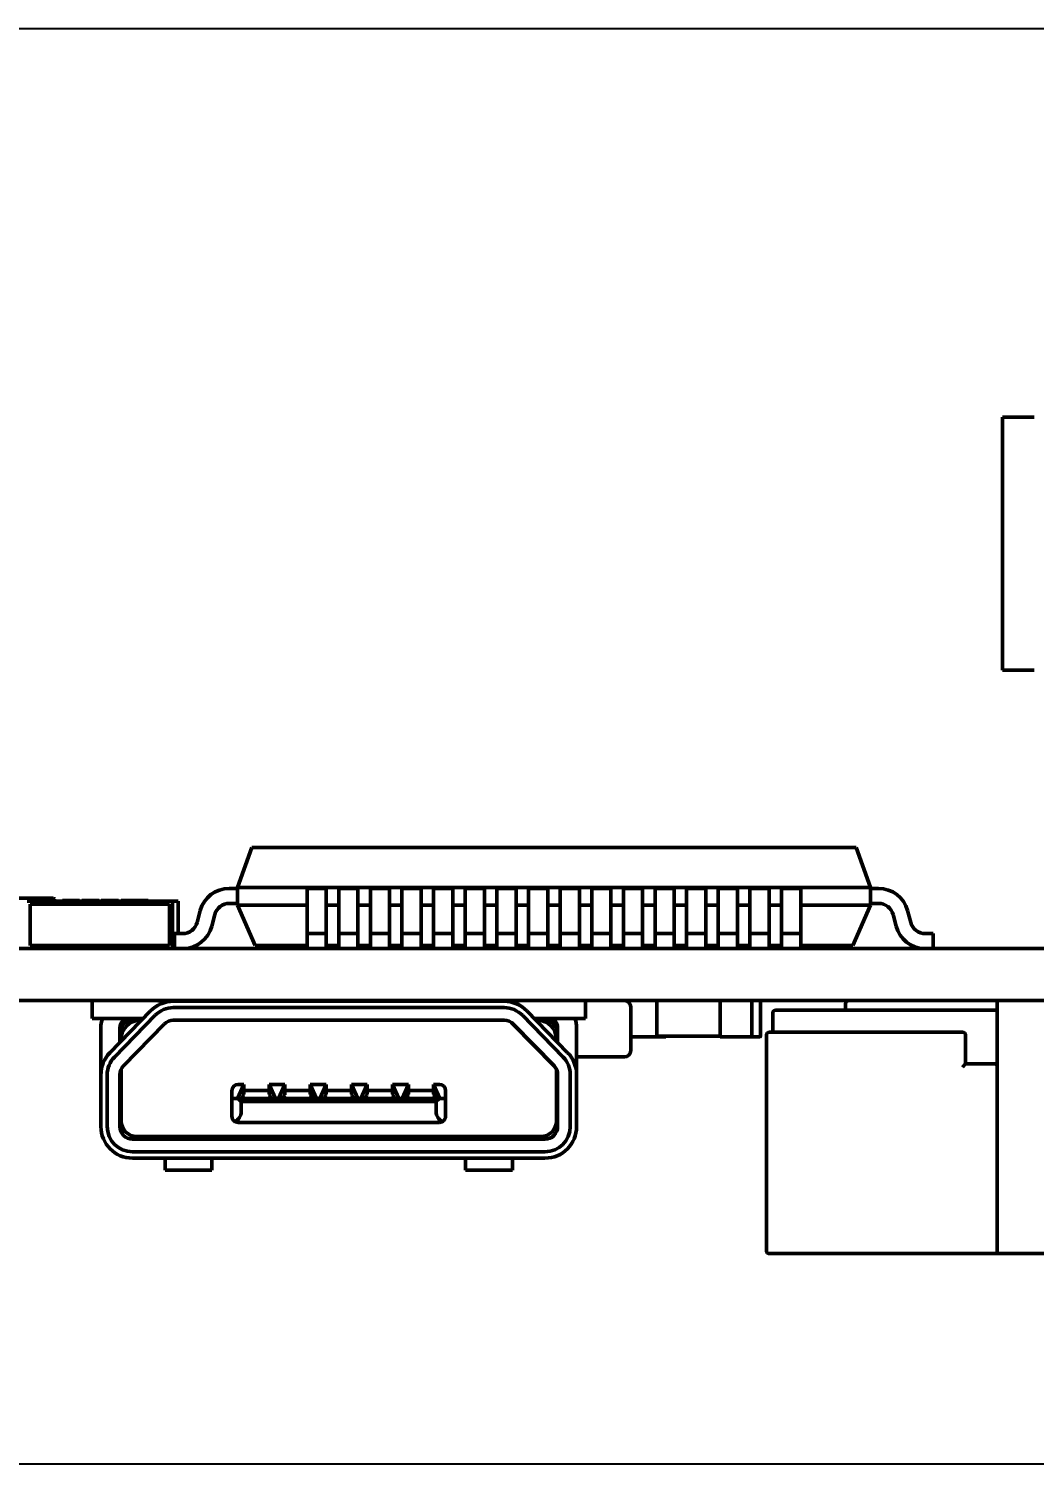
# Model space of a CAD drawing. Header units: millimetres. Extents: x -194 to 1085, y -28 to 392.
# Drawn here: x 638.2 to 669.99, y 132.55 to 177.95 of the extents above; entities that cross this region are included whole.
import ezdxf

# ---------------------------------------------------------------- set-up
doc = ezdxf.new("R2010")
doc.units = ezdxf.units.MM
doc.layers.add('Tonk', color=7, linetype='Continuous', lineweight=15)
doc.layers.add('Видимый контур (ГОСТ)', color=7, linetype='Continuous', lineweight=50)
doc.styles.get("Standard").update_dxf_attribs({"font": '', "width": 0.8, "oblique": 15})
doc.styles.get('Standard').set_extended_font_data('GOST type B')
doc.dimstyles.new('ISO-25', dxfattribs={"dimtxt": 3.5, "dimasz": 4, "dimexe": 1.25, "dimexo": 0, "dimtad": 1, "dimtxsty": 'Standard', "dimcen": 2.5, "dimadec": 0, "dimazin": 0, "dimtfac": 1, "dimtmove": 0, "dimatfit": 3, "dimfxl": 1, "dimarcsym": 0})

# ---------------------------------------------------------------- blocks, each defined once
blk = doc.blocks.new('*D70')
at = {"layer": 'Defpoints', "color": 0, "transparency": 16777216}
for p in [(536.345, 177.947), (727.738, 177.947), (727.738, 132.554)]:
    blk.add_point(p, dxfattribs=at)
at = {"layer": 'Tonk', "color": 0, "lineweight": -2, "transparency": 16777216}
for p, q in [((727.738, 177.947), (535.095, 177.947)), ((536.345, 136.554), (536.345, 173.947)), ((727.738, 132.554), (535.095, 132.554))]:
    blk.add_line(p, q, dxfattribs=at)
at = {"layer": 'Tonk', "color": 0, "transparency": 16777216}
for points in [[(535.678, 173.947), (537.011, 173.947), (536.345, 177.947)], [(535.678, 136.554), (537.011, 136.554), (536.345, 132.554)]]:
    blk.add_solid(points, dxfattribs=at)
at = {"layer": 'Tonk', "color": 0, "transparency": 16777216, "insert": (530.712, 155.715), "char_height": 10, "attachment_point": 5, "rotation": 90}
blk.add_mtext('23*', dxfattribs=at)
blk = doc.blocks.new('*D76')
at = {"layer": 'Defpoints', "color": 0, "transparency": 16777216}
for p in [(710.89, 177.947), (576.865, 148.86), (595.938, 148.86)]:
    blk.add_point(p, dxfattribs=at)
at = {"layer": 'Tonk', "color": 0, "lineweight": -2, "transparency": 16777216}
for p, q in [((710.89, 177.947), (575.615, 177.947)), ((576.865, 173.947), (576.865, 152.86)), ((595.938, 148.86), (575.615, 148.86))]:
    blk.add_line(p, q, dxfattribs=at)
at = {"layer": 'Tonk', "color": 0, "transparency": 16777216}
for points in [[(576.199, 173.947), (577.532, 173.947), (576.865, 177.947)], [(576.199, 152.86), (577.532, 152.86), (576.865, 148.86)]]:
    blk.add_solid(points, dxfattribs=at)
at = {"layer": 'Tonk', "color": 0, "transparency": 16777216, "insert": (571.24, 163.403), "char_height": 10, "attachment_point": 5, "rotation": 90}
blk.add_mtext('15*', dxfattribs=at)

msp = doc.modelspace()

# ---------------------------------------------------------------- linework, layer by layer
at = {"layer": 'Видимый контур (ГОСТ)'}
for p, q in [((668.98804, 165.65959), (669.98804, 165.65959)), ((668.98804, 157.65959), (668.98804, 165.65959)), ((668.98804, 157.65959), (669.98804, 157.65959)), ((644.79385, 150.79559), (645.25104, 152.05959)), ((664.35266, 152.05959), (645.25104, 152.05959)), ((664.35266, 152.05959), (664.80985, 150.79559)), ((644.79385, 150.76359), (644.53985, 150.76359)), ((664.80985, 150.79559), (644.79385, 150.79559)), ((644.79385, 150.22991), (644.79385, 150.79559)), ((646.99785, 150.76409), (646.99785, 150.05951)), ((647.60585, 150.76359), (646.99785, 150.76359)), ((647.60585, 150.05951), (647.60585, 150.76409)), ((647.99785, 150.76409), (647.99785, 150.05951)), ((648.60585, 150.76359), (647.99785, 150.76359)), ((648.60585, 150.05951), (648.60585, 150.76409)), ((648.99785, 150.76409), (648.99785, 150.05951)), ((649.60585, 150.76359), (648.99785, 150.76359)), ((649.60585, 150.05951), (649.60585, 150.76409)), ((649.99785, 150.76409), (649.99785, 150.05951)), ((650.60585, 150.76359), (649.99785, 150.76359)), ((650.60585, 150.05951), (650.60585, 150.76409)), ((650.99785, 150.76409), (650.99785, 150.05951)), ((651.60585, 150.76359), (650.99785, 150.76359)), ((651.60585, 150.05951), (651.60585, 150.76409)), ((651.99785, 150.76409), (651.99785, 150.05951)), ((652.60585, 150.76359), (651.99785, 150.76359)), ((652.60585, 150.05951), (652.60585, 150.76409)), ((652.99785, 150.76409), (652.99785, 150.05951)), ((653.60585, 150.76359), (652.99785, 150.76359)), ((653.60585, 150.05951), (653.60585, 150.76409)), ((653.99785, 150.76409), (653.99785, 150.05951)), ((654.60585, 150.76359), (653.99785, 150.76359)), ((654.60585, 150.05951), (654.60585, 150.76409)), ((654.99785, 150.76409), (654.99785, 150.05951)), ((655.60585, 150.76359), (654.99785, 150.76359)), ((655.60585, 150.05951), (655.60585, 150.76409)), ((655.99785, 150.76409), (655.99785, 150.05951)), ((656.60585, 150.76359), (655.99785, 150.76359)), ((656.60585, 150.05951), (656.60585, 150.76409)), ((656.99785, 150.76409), (656.99785, 150.05951)), ((657.60585, 150.76359), (656.99785, 150.76359)), ((657.60585, 150.05951), (657.60585, 150.76409)), ((657.99785, 150.76409), (657.99785, 150.05951)), ((658.60585, 150.76359), (657.99785, 150.76359)), ((658.60585, 150.05951), (658.60585, 150.76409)), ((658.99785, 150.76409), (658.99785, 150.05951)), ((659.60585, 150.76359), (658.99785, 150.76359)), ((659.60585, 150.05951), (659.60585, 150.76409)), ((659.99785, 150.76409), (659.99785, 150.05951)), ((660.60585, 150.76359), (659.99785, 150.76359)), ((660.60585, 150.05951), (660.60585, 150.76409)), ((660.99785, 150.76409), (660.99785, 150.05951)), ((661.60585, 150.76359), (660.99785, 150.76359)), ((661.60585, 150.05951), (661.60585, 150.76409)), ((661.99785, 150.76409), (661.99785, 150.05951)), ((662.60585, 150.76359), (661.99785, 150.76359)), ((662.60585, 150.05951), (662.60585, 150.76409)), ((664.80985, 150.79559), (664.80985, 150.22991)), ((665.06385, 150.76359), (664.80985, 150.76359)), ((635.20785, 150.45959), (638.40785, 150.45959)), ((638.14784, 150.35959), (638.54784, 150.35959)), ((638.24784, 150.25959), (638.24784, 148.95959)), ((638.24784, 150.25959), (642.64784, 150.25959)), ((638.24784, 150.25959), (638.24784, 148.95959)), ((638.24784, 150.25959), (638.54784, 150.25959)), ((638.96785, 150.45959), (638.40785, 150.45959)), ((638.94784, 150.35959), (638.54784, 150.35959)), ((638.54784, 150.25959), (638.54784, 150.35959)), ((641.94784, 150.35959), (638.94784, 150.35959)), ((638.94784, 150.35959), (638.94784, 150.25959)), ((641.94784, 150.25959), (638.94784, 150.25959)), ((639.00785, 150.41959), (639.00785, 150.35959)), ((639.26261, 150.37959), (639.26261, 150.35959)), ((639.53007, 150.37959), (639.53007, 150.35959)), ((639.8062, 150.37959), (639.8062, 150.35959)), ((639.87799, 150.37959), (639.87799, 150.35959)), ((640.361, 150.37959), (640.14866, 150.37959)), ((640.14866, 150.37959), (640.14866, 150.35959)), ((640.42158, 150.37959), (640.361, 150.37959)), ((640.361, 150.37959), (640.361, 150.35959)), ((640.42158, 150.37959), (640.42158, 150.35959)), ((640.49337, 150.37959), (640.49337, 150.35959)), ((640.76084, 150.37959), (640.76084, 150.35959)), ((641.03696, 150.37959), (641.03696, 150.35959)), ((641.11902, 150.37959), (641.11902, 150.35959)), ((641.36309, 150.37959), (641.36309, 150.35959)), ((641.64209, 150.37959), (641.64209, 150.35959)), ((641.67526, 150.37959), (641.64209, 150.37959)), ((641.67526, 150.37959), (641.67526, 150.35959)), ((641.87014, 150.37959), (641.67526, 150.37959)), ((641.87014, 150.37959), (641.87014, 150.35959)), ((641.95219, 150.37959), (641.87014, 150.37959)), ((642.34784, 150.35959), (641.94784, 150.35959)), ((641.94784, 150.35959), (641.94784, 150.25959)), ((641.9727, 150.37959), (641.95219, 150.37959)), ((641.95219, 150.37959), (641.95219, 150.35959)), ((641.9727, 150.37959), (641.9727, 150.35959)), ((642.74784, 150.35959), (642.34784, 150.35959)), ((642.34784, 150.25959), (642.34784, 150.35959)), ((642.64784, 150.25959), (642.34784, 150.25959)), ((642.64784, 150.25959), (642.64784, 148.95959)), ((642.64784, 150.25959), (642.64784, 148.95959)), ((642.74784, 150.35959), (642.74784, 148.85959)), ((642.74784, 150.35959), (642.92784, 150.35959)), ((642.92784, 150.35959), (642.92784, 149.33559)), ((644.53985, 150.28759), (644.79385, 150.28759)), ((664.80985, 150.28759), (665.06385, 150.28759)), ((643.62097, 150.05929), (643.52185, 149.68959)), ((643.98185, 149.56559), (644.08097, 149.93529)), ((646.99785, 150.22991), (644.79385, 150.22991)), ((645.35385, 148.96159), (644.79385, 150.22991)), ((646.99785, 149.68959), (646.99785, 150.05929)), ((647.99785, 150.22991), (647.60585, 150.22991)), ((647.60585, 150.05929), (647.60585, 149.68959)), ((647.99785, 149.68959), (647.99785, 150.05929)), ((648.99785, 150.22991), (648.60585, 150.22991)), ((648.60585, 150.05929), (648.60585, 149.68959)), ((648.99785, 149.68959), (648.99785, 150.05929)), ((649.99785, 150.22991), (649.60585, 150.22991)), ((649.60585, 150.05929), (649.60585, 149.68959)), ((649.99785, 149.68959), (649.99785, 150.05929)), ((650.99785, 150.22991), (650.60585, 150.22991)), ((650.60585, 150.05929), (650.60585, 149.68959)), ((650.99785, 149.68959), (650.99785, 150.05929)), ((651.99785, 150.22991), (651.60585, 150.22991)), ((651.60585, 150.05929), (651.60585, 149.68959)), ((651.99785, 149.68959), (651.99785, 150.05929)), ((652.99785, 150.22991), (652.60585, 150.22991)), ((652.60585, 150.05929), (652.60585, 149.68959)), ((652.99785, 149.68959), (652.99785, 150.05929)), ((653.99785, 150.22991), (653.60585, 150.22991)), ((653.60585, 150.05929), (653.60585, 149.68959)), ((653.99785, 149.68959), (653.99785, 150.05929)), ((654.99785, 150.22991), (654.60585, 150.22991)), ((654.60585, 150.05929), (654.60585, 149.68959)), ((654.99785, 149.68959), (654.99785, 150.05929)), ((655.99785, 150.22991), (655.60585, 150.22991)), ((655.60585, 150.05929), (655.60585, 149.68959)), ((655.99785, 149.68959), (655.99785, 150.05929)), ((656.99785, 150.22991), (656.60585, 150.22991)), ((656.60585, 150.05929), (656.60585, 149.68959)), ((656.99785, 149.68959), (656.99785, 150.05929)), ((657.99785, 150.22991), (657.60585, 150.22991)), ((657.60585, 150.05929), (657.60585, 149.68959)), ((657.99785, 149.68959), (657.99785, 150.05929)), ((658.99785, 150.22991), (658.60585, 150.22991)), ((658.60585, 150.05929), (658.60585, 149.68959)), ((658.99785, 149.68959), (658.99785, 150.05929)), ((659.99785, 150.22991), (659.60585, 150.22991)), ((659.60585, 150.05929), (659.60585, 149.68959)), ((659.99785, 149.68959), (659.99785, 150.05929)), ((660.99785, 150.22991), (660.60585, 150.22991)), ((660.60585, 150.05929), (660.60585, 149.68959)), ((660.99785, 149.68959), (660.99785, 150.05929)), ((661.99785, 150.22991), (661.60585, 150.22991)), ((661.60585, 150.05929), (661.60585, 149.68959)), ((661.99785, 149.68959), (661.99785, 150.05929)), ((664.80985, 150.22991), (662.60585, 150.22991)), ((662.60585, 150.05929), (662.60585, 149.68959)), ((664.80985, 150.22991), (664.24985, 148.96159)), ((665.52273, 149.93529), (665.62185, 149.56559)), ((666.08185, 149.68959), (665.98273, 150.05929)), ((646.99785, 149.33559), (646.99785, 149.68951)), ((647.60585, 149.68951), (647.60585, 149.33559)), ((647.99785, 149.33559), (647.99785, 149.68951)), ((648.60585, 149.68951), (648.60585, 149.33559)), ((648.99785, 149.33559), (648.99785, 149.68951)), ((649.60585, 149.68951), (649.60585, 149.33559)), ((649.99785, 149.33559), (649.99785, 149.68951)), ((650.60585, 149.68951), (650.60585, 149.33559)), ((650.99785, 149.33559), (650.99785, 149.68951)), ((651.60585, 149.68951), (651.60585, 149.33559)), ((651.99785, 149.33559), (651.99785, 149.68951)), ((652.60585, 149.68951), (652.60585, 149.33559)), ((652.99785, 149.33559), (652.99785, 149.68951)), ((653.60585, 149.68951), (653.60585, 149.33559)), ((653.99785, 149.33559), (653.99785, 149.68951)), ((654.60585, 149.68951), (654.60585, 149.33559)), ((654.99785, 149.33559), (654.99785, 149.68951)), ((655.60585, 149.68951), (655.60585, 149.33559)), ((655.99785, 149.33559), (655.99785, 149.68951)), ((656.60585, 149.68951), (656.60585, 149.33559)), ((656.99785, 149.33559), (656.99785, 149.68951)), ((657.60585, 149.68951), (657.60585, 149.33559)), ((657.99785, 149.33559), (657.99785, 149.68951)), ((658.60585, 149.68951), (658.60585, 149.33559)), ((658.99785, 149.33559), (658.99785, 149.68951)), ((659.60585, 149.68951), (659.60585, 149.33559)), ((659.99785, 149.33559), (659.99785, 149.68951)), ((660.60585, 149.68951), (660.60585, 149.33559)), ((660.99785, 149.33559), (660.99785, 149.68951)), ((661.60585, 149.68951), (661.60585, 149.33559)), ((661.99785, 149.33559), (661.99785, 149.68951)), ((662.60585, 149.68951), (662.60585, 149.33559)), ((642.64784, 148.95959), (638.24784, 148.95959)), ((638.24784, 148.95959), (638.94784, 148.95959)), ((638.94784, 148.95959), (638.94784, 148.85959)), ((639.30785, 148.95959), (639.30785, 148.85959)), ((640.22784, 148.95959), (640.22784, 148.85959)), ((642.64784, 148.95959), (641.94784, 148.95959)), ((641.94784, 148.95959), (641.94784, 148.85959)), ((643.06185, 149.33559), (642.80785, 149.33559)), ((642.80785, 149.33559), (642.80785, 148.85959)), ((646.99785, 148.96159), (645.35385, 148.96159)), ((647.60585, 149.33559), (646.99785, 149.33559)), ((646.99785, 148.85959), (646.99785, 149.33559)), ((647.60585, 149.33559), (647.60585, 148.85959)), ((647.99785, 148.96159), (647.60585, 148.96159)), ((648.60585, 149.33559), (647.99785, 149.33559)), ((647.99785, 148.85959), (647.99785, 149.33559)), ((648.60585, 149.33559), (648.60585, 148.85959)), ((648.99785, 148.96159), (648.60585, 148.96159)), ((649.60585, 149.33559), (648.99785, 149.33559)), ((648.99785, 148.85959), (648.99785, 149.33559)), ((649.60585, 149.33559), (649.60585, 148.85959)), ((649.99785, 148.96159), (649.60585, 148.96159)), ((650.60585, 149.33559), (649.99785, 149.33559)), ((649.99785, 148.85959), (649.99785, 149.33559)), ((650.60585, 149.33559), (650.60585, 148.85959)), ((650.99785, 148.96159), (650.60585, 148.96159)), ((651.60585, 149.33559), (650.99785, 149.33559)), ((650.99785, 148.85959), (650.99785, 149.33559)), ((651.60585, 149.33559), (651.60585, 148.85959)), ((651.99785, 148.96159), (651.60585, 148.96159)), ((652.60585, 149.33559), (651.99785, 149.33559)), ((651.99785, 148.85959), (651.99785, 149.33559)), ((652.60585, 149.33559), (652.60585, 148.85959)), ((652.99785, 148.96159), (652.60585, 148.96159)), ((653.60585, 149.33559), (652.99785, 149.33559)), ((652.99785, 148.85959), (652.99785, 149.33559)), ((653.60585, 149.33559), (653.60585, 148.85959)), ((653.99785, 148.96159), (653.60585, 148.96159)), ((654.60585, 149.33559), (653.99785, 149.33559)), ((653.99785, 148.85959), (653.99785, 149.33559)), ((654.60585, 149.33559), (654.60585, 148.85959)), ((654.99785, 148.96159), (654.60585, 148.96159)), ((655.60585, 149.33559), (654.99785, 149.33559)), ((654.99785, 148.85959), (654.99785, 149.33559)), ((655.60585, 149.33559), (655.60585, 148.85959)), ((655.99785, 148.96159), (655.60585, 148.96159)), ((656.60585, 149.33559), (655.99785, 149.33559)), ((655.99785, 148.85959), (655.99785, 149.33559)), ((656.60585, 149.33559), (656.60585, 148.85959)), ((656.99785, 148.96159), (656.60585, 148.96159)), ((657.60585, 149.33559), (656.99785, 149.33559)), ((656.99785, 148.85959), (656.99785, 149.33559)), ((657.60585, 149.33559), (657.60585, 148.85959)), ((657.99785, 148.96159), (657.60585, 148.96159)), ((658.60585, 149.33559), (657.99785, 149.33559)), ((657.99785, 148.85959), (657.99785, 149.33559)), ((658.60585, 149.33559), (658.60585, 148.85959)), ((658.99785, 148.96159), (658.60585, 148.96159)), ((659.60585, 149.33559), (658.99785, 149.33559)), ((658.99785, 148.85959), (658.99785, 149.33559)), ((659.60585, 149.33559), (659.60585, 148.85959)), ((659.99785, 148.96159), (659.60585, 148.96159)), ((660.60585, 149.33559), (659.99785, 149.33559)), ((659.99785, 148.85959), (659.99785, 149.33559)), ((660.60585, 149.33559), (660.60585, 148.85959)), ((660.99785, 148.96159), (660.60585, 148.96159)), ((661.60585, 149.33559), (660.99785, 149.33559)), ((660.99785, 148.85959), (660.99785, 149.33559)), ((661.60585, 149.33559), (661.60585, 148.85959)), ((661.99785, 148.96159), (661.60585, 148.96159)), ((662.60585, 149.33559), (661.99785, 149.33559)), ((661.99785, 148.85959), (661.99785, 149.33559)), ((662.60585, 149.33559), (662.60585, 148.85959)), ((664.24985, 148.96159), (662.60585, 148.96159)), ((666.79585, 149.33559), (666.54185, 149.33559)), ((666.79585, 148.85959), (666.79585, 149.33559)), ((810.99385, 148.85959), (603.87784, 148.85959)), ((811.00385, 147.21367), (603.88784, 147.21367)), ((640.19936, 147.21367), (640.19936, 146.65367)), ((642.37845, 147.19477), (642.19859, 147.21367)), ((642.39936, 147.19367), (642.76809, 147.19367)), ((642.67936, 147.21367), (642.67936, 147.19367)), ((653.23062, 147.19367), (642.76809, 147.19367)), ((645.14936, 147.19367), (645.14936, 147.21367)), ((645.64936, 147.19367), (645.64936, 147.21367)), ((646.44936, 147.19367), (646.44936, 147.21367)), ((646.94936, 147.19367), (646.94936, 147.21367)), ((647.74936, 147.19367), (647.74936, 147.21367)), ((648.24936, 147.19367), (648.24936, 147.21367)), ((648.95784, 147.19367), (648.95784, 147.21367)), ((649.04936, 147.19367), (649.04936, 147.21367)), ((649.54936, 147.19367), (649.54936, 147.21367)), ((650.34936, 147.19367), (650.34936, 147.21367)), ((650.84936, 147.19367), (650.84936, 147.21367)), ((653.23062, 147.19367), (653.59936, 147.19367)), ((653.31936, 147.19367), (653.31936, 147.21367)), ((653.80012, 147.21367), (653.62026, 147.19477)), ((655.79936, 146.65367), (655.79936, 147.21367)), ((657.05784, 147.21367), (657.05784, 147.21144)), ((658.05784, 146.09367), (658.05784, 147.21367)), ((660.05784, 146.09367), (660.05784, 147.21367)), ((661.05784, 147.21367), (661.05784, 146.09367)), ((661.33784, 147.21367), (661.33784, 146.09367)), ((664.01829, 146.91367), (664.01829, 147.11367)), ((668.81829, 147.19367), (668.81829, 147.01367)), ((640.19936, 146.65367), (640.59936, 146.65367)), ((640.59936, 146.65367), (641.74464, 146.65367)), ((642.05187, 146.89154), (640.76313, 145.56889)), ((640.90637, 145.42931), (642.19511, 146.75196)), ((642.76809, 146.99367), (653.23062, 146.99367)), ((653.80361, 146.75196), (655.09234, 145.42931)), ((655.23559, 145.56889), (653.94685, 146.89154)), ((654.25407, 146.65367), (655.39936, 146.65367)), ((655.79936, 146.65367), (655.39936, 146.65367)), ((657.22806, 145.63367), (657.22806, 147.01367)), ((661.71829, 146.21367), (661.71829, 146.81367)), ((661.81829, 146.91367), (668.81829, 146.91367)), ((668.81829, 139.41367), (668.81829, 147.01367)), ((640.47936, 144.87102), (640.47936, 146.35367)), ((641.07936, 146.35367), (641.07936, 145.89344)), ((642.4816, 146.47282), (641.19287, 145.15017)), ((641.47936, 146.59367), (641.71936, 146.59367)), ((641.76164, 146.59367), (641.71936, 146.59367)), ((653.23062, 146.59367), (642.76809, 146.59367)), ((654.80585, 145.15017), (653.51711, 146.47282)), ((654.27936, 146.59367), (654.23708, 146.59367)), ((654.27936, 146.59367), (654.51936, 146.59367)), ((654.91936, 145.89344), (654.91936, 146.35367)), ((655.51936, 146.35367), (655.51936, 144.87102)), ((661.61829, 146.21367), (664.35971, 146.21367)), ((664.35971, 146.21367), (667.71829, 146.21367)), ((641.11936, 145.93449), (641.11936, 145.99367)), ((654.87936, 145.93449), (654.87936, 145.99367)), ((657.22806, 146.07367), (658.05784, 146.07367)), ((660.05784, 146.09367), (658.05784, 146.09367)), ((658.05784, 146.07367), (658.33784, 146.07367)), ((661.03784, 146.07367), (660.05784, 146.07367)), ((661.31784, 146.07367), (661.03784, 146.07367)), ((661.51829, 139.31367), (661.51829, 146.11367)), ((667.81829, 146.11367), (667.81829, 145.21367)), ((655.51936, 145.43367), (657.02806, 145.43367)), ((640.47936, 143.23367), (640.47936, 144.87102)), ((640.67936, 143.23367), (640.67936, 144.87102)), ((641.07936, 144.87102), (641.07936, 143.23367)), ((641.11936, 143.41367), (641.11936, 145.04538)), ((654.87936, 143.41367), (654.87936, 145.04538)), ((654.91936, 143.23367), (654.91936, 144.87102)), ((655.31936, 144.87102), (655.31936, 143.23367)), ((655.51936, 144.87102), (655.51936, 143.23367)), ((667.81829, 145.21367), (667.71829, 145.11367)), ((667.81829, 145.21367), (668.71829, 145.21367)), ((668.71829, 145.21367), (668.81829, 145.21367)), ((644.61936, 144.12367), (644.61936, 144.36367)), ((644.79936, 144.12367), (644.99936, 144.56367)), ((644.99936, 144.56367), (644.81936, 144.56367)), ((644.99936, 144.25367), (644.99936, 144.56367)), ((645.79936, 144.37367), (644.99936, 144.37367)), ((645.79936, 144.56367), (645.99936, 144.12367)), ((645.79936, 144.56367), (646.29936, 144.56367)), ((645.79936, 144.25367), (645.79936, 144.56367)), ((646.09936, 144.12367), (646.29936, 144.56367)), ((646.29936, 144.25367), (646.29936, 144.56367)), ((647.09936, 144.37367), (646.29936, 144.37367)), ((647.29936, 144.12367), (647.09936, 144.56367)), ((647.09936, 144.25367), (647.09936, 144.56367)), ((647.09936, 144.56367), (647.59936, 144.56367)), ((647.39936, 144.12367), (647.59936, 144.56367)), ((647.59936, 144.25367), (647.59936, 144.56367)), ((648.39936, 144.37367), (647.59936, 144.37367)), ((648.59936, 144.12367), (648.39936, 144.56367)), ((648.39936, 144.25367), (648.39936, 144.56367)), ((648.39936, 144.56367), (648.89936, 144.56367)), ((648.69936, 144.12367), (648.89936, 144.56367)), ((648.89936, 144.25367), (648.89936, 144.56367)), ((649.69936, 144.37367), (648.89936, 144.37367)), ((649.69936, 144.25367), (649.69936, 144.56367)), ((649.89936, 144.12367), (649.69936, 144.56367)), ((649.69936, 144.56367), (650.19936, 144.56367)), ((649.99936, 144.12367), (650.19936, 144.56367)), ((650.19936, 144.25367), (650.19936, 144.56367)), ((650.99936, 144.37367), (650.19936, 144.37367)), ((651.17936, 144.56367), (650.99936, 144.56367)), ((650.99936, 144.56367), (651.19936, 144.12367)), ((650.99936, 144.56367), (650.99936, 144.25367)), ((651.37936, 144.12367), (651.37936, 144.36367)), ((644.61936, 143.56367), (644.61936, 144.12367)), ((644.61936, 144.12367), (644.81936, 144.12367)), ((644.81936, 144.12367), (644.91936, 144.02367)), ((651.17936, 144.12367), (644.81936, 144.12367)), ((644.91936, 143.70367), (644.91936, 144.02367)), ((651.07936, 144.02367), (644.91936, 144.02367)), ((644.9234, 144.12367), (644.98254, 144.2265)), ((645.81618, 144.2265), (645.87532, 144.12367)), ((646.2234, 144.12367), (646.28254, 144.2265)), ((647.11618, 144.2265), (647.17532, 144.12367)), ((647.5234, 144.12367), (647.58254, 144.2265)), ((648.41618, 144.2265), (648.47532, 144.12367)), ((648.8234, 144.12367), (648.88254, 144.2265)), ((649.71618, 144.2265), (649.77532, 144.12367)), ((650.1234, 144.12367), (650.18254, 144.2265)), ((651.01618, 144.2265), (651.07532, 144.12367)), ((651.17936, 144.12367), (651.07936, 144.02367)), ((651.07936, 143.70367), (651.07936, 144.02367)), ((651.17936, 144.12367), (651.37936, 144.12367)), ((651.37936, 143.56367), (651.37936, 144.12367)), ((651.17936, 143.36367), (644.81936, 143.36367)), ((641.47936, 142.83367), (654.51936, 142.83367)), ((654.37936, 142.91367), (641.61936, 142.91367)), ((654.51936, 142.43367), (641.47936, 142.43367)), ((654.51936, 142.23367), (641.47936, 142.23367)), ((642.50936, 142.23367), (642.50936, 141.85367)), ((643.98936, 142.23367), (643.98936, 141.85367)), ((652.00936, 142.23367), (652.00936, 141.85367)), ((653.48936, 142.23367), (653.48936, 141.85367)), ((642.50936, 141.85367), (643.98936, 141.85367)), ((652.00936, 141.85367), (653.48936, 141.85367)), ((668.81829, 139.41367), (668.81829, 139.23367)), ((664.35971, 139.21367), (661.61829, 139.21367)), ((668.71829, 139.21367), (664.35971, 139.21367)), ((668.83829, 139.21367), (668.71829, 139.21367)), ((674.79829, 139.21367), (668.83829, 139.21367))]:
    msp.add_line(p, q, dxfattribs=at)
for centre, radius, start, end in [((644.53985, 149.81159), 0.9525, 90, 164.913518), ((665.06385, 149.81159), 0.9525, 15.086482, 90), ((638.96785, 150.41959), 0.04, 359.999998, 89.999997), ((644.53985, 149.81159), 0.47625, 90, 164.913241), ((665.06385, 149.81159), 0.47625, 15.086759, 90), ((643.06185, 149.81159), 0.47625, 270, 345.146333), ((643.06185, 149.81159), 0.9525, 271.856561, 345.029839), ((666.54185, 149.81159), 0.9525, 194.970161, 268.143439), ((666.54185, 149.81159), 0.47625, 194.853667, 270), ((642.76809, 146.19367), 1, 90, 135.744059), ((642.39936, 147.39367), 0.2, 264, 270), ((653.23062, 146.19367), 1, 44.255941, 90), ((653.59936, 147.39367), 0.2, 270, 276), ((657.02806, 147.01367), 0.2, 0, 90), ((664.11829, 147.11367), 0.1, 90, 180), ((668.83829, 147.19367), 0.02, 90, 180), ((641.37936, 146.35367), 0.9, 160.528779, 180), ((641.37936, 146.35367), 0.3, 90, 180), ((641.74464, 145.85367), 0.8, 84.817087, 90), ((642.76809, 146.19367), 0.8, 90, 135.744059), ((653.23062, 146.19367), 0.8, 44.255941, 90), ((654.25407, 145.85367), 0.8, 90, 95.182953), ((654.61936, 146.35367), 0.3, 0, 90), ((654.61936, 146.35367), 0.9, 0, 19.471221), ((661.81829, 146.81367), 0.1, 90, 180), ((641.47936, 146.19367), 0.4, 90, 180), ((641.71936, 145.99367), 0.6, 90, 180), ((642.76809, 146.19367), 0.4, 90, 135.744017), ((653.23062, 146.19367), 0.4, 44.255941, 90), ((654.27936, 145.99367), 0.6, 0, 90), ((654.51936, 146.19367), 0.4, 0, 90), ((661.61829, 146.11367), 0.1, 90, 180), ((667.71829, 146.11367), 0.1, 0, 90), ((661.03784, 146.09367), 0.02, 270, 0), ((661.31784, 146.09367), 0.02, 270, 0), ((641.47936, 144.87102), 1, 135.744059, 180), ((641.47936, 144.87102), 0.8, 135.744059, 180), ((654.51936, 144.87102), 0.8, 0, 44.255936), ((654.51936, 144.87102), 1, 0, 44.255941), ((657.02806, 145.63367), 0.2, 270, 0), ((641.47936, 144.87102), 0.4, 135.744059, 180), ((654.51936, 144.87102), 0.4, 0, 44.255974), ((668.71829, 145.11367), 0.1, 0, 90), ((644.81936, 144.36367), 0.2, 89.999995, 179.999995), ((651.17936, 144.36367), 0.2, 359.999995, 89.999995), ((644.81936, 143.56367), 0.2, 179.999997, 238.918686), ((644.57936, 143.70367), 0.34, 293.715998, 359.999998), ((651.41936, 143.70367), 0.34, 180.000003, 246.283998), ((651.17936, 143.56367), 0.2, 301.081318, 0.000002), ((641.47936, 143.23367), 1, 180, 270), ((641.47936, 143.23367), 0.8, 180, 270), ((641.47936, 143.23367), 0.4, 180, 270), ((641.61936, 143.41367), 0.5, 180, 270), ((654.37936, 143.41367), 0.5, 270, 0), ((654.51936, 143.23367), 1, 270, 0), ((654.51936, 143.23367), 0.8, 270, 0), ((654.51936, 143.23367), 0.4, 270, 0), ((661.61829, 139.31367), 0.1, 180, 270), ((668.71829, 139.31367), 0.1, 270, 0), ((668.83829, 139.23367), 0.02, 180, 270)]:
    msp.add_arc(centre, radius, start, end, dxfattribs=at)
for centre, major_axis, ratio, start_param, end_param in [((645.17936, 143.77367), (0, 0.6), 0.50000008, 0.64350119, 0.71558507), ((645.61936, 143.77367), (0, -0.6), 0.49999991, 2.42600757, 2.49809146), ((646.47936, 143.77367), (0, 0.6), 0.50000008, 0.64350117, 0.71558506), ((646.91936, 143.77367), (0, 0.6), 0.49999991, 5.56760023, 5.63968412), ((647.77936, 143.77367), (0, 0.6), 0.50000008, 0.64350117, 0.71558505), ((648.21936, 143.77367), (0, 0.6), 0.49999991, 5.56760023, 5.63968412), ((649.07936, 143.77367), (0, 0.6), 0.50000008, 0.64350117, 0.71558505), ((649.51936, 143.77367), (0, 0.6), 0.49999991, 5.56760023, 5.63968412), ((650.37936, 143.77367), (0, 0.6), 0.50000008, 0.64350119, 0.71558508), ((650.81936, 143.77367), (0, 0.6), 0.49999991, 5.56760023, 5.63968412)]:
    msp.add_ellipse(centre, major_axis=major_axis, ratio=ratio, start_param=start_param, end_param=end_param, dxfattribs=at)
for points, knots in [([(639.53007, 150.37959), (639.52376, 150.37959), (639.51132, 150.37959), (639.49289, 150.37959), (639.47499, 150.37959), (639.45756, 150.37959), (639.44048, 150.37959), (639.424, 150.37959), (639.40793, 150.37959), (639.39232, 150.37959), (639.37746, 150.37959), (639.36327, 150.37959), (639.3501, 150.37959), (639.33784, 150.37959), (639.32619, 150.37959), (639.31547, 150.37959), (639.30556, 150.37959), (639.2965, 150.37959), (639.28846, 150.37959), (639.28137, 150.37959), (639.27576, 150.37959), (639.27097, 150.37959), (639.2671, 150.37959), (639.26446, 150.37959), (639.26283, 150.37959), (639.26268, 150.37959), (639.26261, 150.37959)], [0, 0, 0, 0, 0.03378715, 0.06662166, 0.09928488, 0.13136117, 0.16358519, 0.19610393, 0.22890225, 0.26215806, 0.29599122, 0.33021785, 0.36505983, 0.40095074, 0.43762038, 0.47570753, 0.51538069, 0.55641354, 0.59976483, 0.64642416, 0.69643144, 0.74978152, 0.80657331, 0.86743553, 0.93188675, 1, 1, 1, 1]), ([(639.8062, 150.37959), (639.80605, 150.37959), (639.80576, 150.37959), (639.80425, 150.37959), (639.80129, 150.37959), (639.79759, 150.37959), (639.79245, 150.37959), (639.78614, 150.37959), (639.77914, 150.37959), (639.77049, 150.37959), (639.76102, 150.37959), (639.75073, 150.37959), (639.73969, 150.37959), (639.72767, 150.37959), (639.71486, 150.37959), (639.70098, 150.37959), (639.68643, 150.37959), (639.67102, 150.37959), (639.65493, 150.37959), (639.63848, 150.37959), (639.62139, 150.37959), (639.60403, 150.37959), (639.58618, 150.37959), (639.56783, 150.37959), (639.5491, 150.37959), (639.53644, 150.37959), (639.53007, 150.37959)], [0, 0, 0, 0, 0.06506329, 0.12677317, 0.18551576, 0.24076468, 0.2929798, 0.34225037, 0.38891929, 0.43277566, 0.47462843, 0.51477469, 0.55360589, 0.59142641, 0.62802812, 0.66380363, 0.69898434, 0.73359149, 0.76762847, 0.80120835, 0.83426384, 0.86698069, 0.89971974, 0.93270191, 0.96617588, 1, 1, 1, 1]), ([(640.14866, 150.37959), (640.13792, 150.37959), (640.11701, 150.37959), (640.08657, 150.37959), (640.0582, 150.37959), (640.03173, 150.37959), (640.00732, 150.37959), (639.98504, 150.37959), (639.96456, 150.37959), (639.94652, 150.37959), (639.9305, 150.37959), (639.91642, 150.37959), (639.90473, 150.37959), (639.89482, 150.37959), (639.88724, 150.37959), (639.88199, 150.37959), (639.87866, 150.37959), (639.87821, 150.37959), (639.87799, 150.37959)], [0, 0, 0, 0, 0.07855643, 0.15286284, 0.22355969, 0.29037494, 0.35540307, 0.41829116, 0.48038856, 0.54307262, 0.60492394, 0.66439831, 0.72194255, 0.77837489, 0.83382994, 0.88886124, 0.94408894, 1, 1, 1, 1]), ([(640.76084, 150.37959), (640.75453, 150.37959), (640.74209, 150.37959), (640.72366, 150.37959), (640.70576, 150.37959), (640.68832, 150.37959), (640.67125, 150.37959), (640.65477, 150.37959), (640.6387, 150.37959), (640.62309, 150.37959), (640.60823, 150.37959), (640.59404, 150.37959), (640.58087, 150.37959), (640.56861, 150.37959), (640.55696, 150.37959), (640.54624, 150.37959), (640.53633, 150.37959), (640.52727, 150.37959), (640.51923, 150.37959), (640.51214, 150.37959), (640.50653, 150.37959), (640.50174, 150.37959), (640.49787, 150.37959), (640.49523, 150.37959), (640.49359, 150.37959), (640.49345, 150.37959), (640.49337, 150.37959)], [0, 0, 0, 0, 0.03378715, 0.06662166, 0.09928488, 0.13136117, 0.16358519, 0.19610393, 0.22890225, 0.26215806, 0.29599122, 0.33021785, 0.36505983, 0.40095074, 0.43762038, 0.47570753, 0.51538069, 0.55641354, 0.59976483, 0.64642416, 0.69643144, 0.74978152, 0.80657331, 0.86743553, 0.93188675, 1, 1, 1, 1]), ([(641.03696, 150.37959), (641.03682, 150.37959), (641.03653, 150.37959), (641.03502, 150.37959), (641.03206, 150.37959), (641.02835, 150.37959), (641.02322, 150.37959), (641.01691, 150.37959), (641.00991, 150.37959), (641.00126, 150.37959), (640.99179, 150.37959), (640.9815, 150.37959), (640.97046, 150.37959), (640.95844, 150.37959), (640.94563, 150.37959), (640.93175, 150.37959), (640.9172, 150.37959), (640.90179, 150.37959), (640.8857, 150.37959), (640.86925, 150.37959), (640.85215, 150.37959), (640.8348, 150.37959), (640.81695, 150.37959), (640.7986, 150.37959), (640.77987, 150.37959), (640.76721, 150.37959), (640.76084, 150.37959)], [0, 0, 0, 0, 0.06506329, 0.12677317, 0.18551576, 0.24076468, 0.2929798, 0.34225037, 0.38891929, 0.43277566, 0.47462843, 0.51477469, 0.55360589, 0.59142641, 0.62802812, 0.66380363, 0.69898434, 0.73359149, 0.76762847, 0.80120835, 0.83426384, 0.86698069, 0.89971974, 0.93270191, 0.96617588, 1, 1, 1, 1]), ([(641.36309, 150.37959), (641.35511, 150.37959), (641.33943, 150.37959), (641.31646, 150.37959), (641.29435, 150.37959), (641.27329, 150.37959), (641.25309, 150.37959), (641.23402, 150.37959), (641.2156, 150.37959), (641.19857, 150.37959), (641.18276, 150.37959), (641.16861, 150.37959), (641.15601, 150.37959), (641.14516, 150.37959), (641.1359, 150.37959), (641.12863, 150.37959), (641.12276, 150.37959), (641.12028, 150.37959), (641.11902, 150.37959)], [0, 0, 0, 0, 0.06542114, 0.12870837, 0.19023614, 0.2507244, 0.31063718, 0.37076641, 0.43161474, 0.49352297, 0.55588346, 0.61734237, 0.67866804, 0.74071136, 0.80298536, 0.86680258, 0.93234717, 1, 1, 1, 1]), ([(641.64209, 150.37959), (641.64194, 150.37959), (641.64164, 150.37959), (641.6401, 150.37959), (641.63715, 150.37959), (641.63318, 150.37959), (641.62802, 150.37959), (641.62179, 150.37959), (641.61415, 150.37959), (641.60578, 150.37959), (641.59635, 150.37959), (641.58589, 150.37959), (641.57483, 150.37959), (641.56294, 150.37959), (641.55009, 150.37959), (641.53645, 150.37959), (641.52212, 150.37959), (641.50689, 150.37959), (641.49108, 150.37959), (641.47448, 150.37959), (641.45746, 150.37959), (641.43978, 150.37959), (641.42147, 150.37959), (641.40251, 150.37959), (641.383, 150.37959), (641.36977, 150.37959), (641.36309, 150.37959)], [0, 0, 0, 0, 0.04401447, 0.08743412, 0.1301184, 0.17255369, 0.21455476, 0.25629809, 0.29843823, 0.340849, 0.38271519, 0.42392405, 0.46424624, 0.50407367, 0.54386191, 0.58356672, 0.62309432, 0.66322906, 0.70355126, 0.74393789, 0.78454125, 0.82575011, 0.86775736, 0.91074516, 0.95491445, 1, 1, 1, 1]), ([(644.81936, 143.36367), (644.79374, 143.36367), (644.76581, 143.36883), (644.73156, 143.38377), (644.72373, 143.38783), (644.71611, 143.39239)], [0, 0, 0, 0, 0.0063146169, 0.0063146169, 0.00823294314, 0.00823294314, 0.00823294314, 0.00823294314]), ([(651.17936, 143.36367), (651.20498, 143.36367), (651.2329, 143.36883), (651.26715, 143.38377), (651.27499, 143.38783), (651.28261, 143.39239)], [0, 0, 0, 0, 0.0063146169, 0.0063146169, 0.00823294314, 0.00823294314, 0.00823294314, 0.00823294314])]:
    msp.add_open_spline(points, degree=3, knots=knots, dxfattribs=at)
msp.add_open_spline([(668.72867, 139.21421), (668.75861, 139.21541), (668.79023, 139.21851), (668.82087, 139.22386)], degree=3, dxfattribs=at)

# ---------------------------------------------------------------- dimensions: what is measured, and where the dimension line sits
at = {"layer": 'Tonk'}
dim = msp.add_linear_dim(base=(536.34451, 177.94682), p1=(727.73803, 132.55367), p2=(727.73803, 177.94682), angle=90, text='23*', dimstyle='ISO-25', override={"dimtxt": 10}, dxfattribs=at)
dim.commit()
dim.dimension.update_dxf_attribs({"geometry": '*D70', "text_midpoint": (536.34451, 155.71457), "dimtype": 160})
dim = msp.add_linear_dim(base=(576.8654, 148.85959), p1=(710.88997, 177.94682), p2=(595.93784, 148.85959), angle=90, text='15*', dimstyle='ISO-25', override={"dimtxt": 10}, dxfattribs=at)
dim.commit()
dim.dimension.update_dxf_attribs({"geometry": '*D76', "text_midpoint": (571.2404, 163.40321)})

doc.saveas('drawing.dxf')
